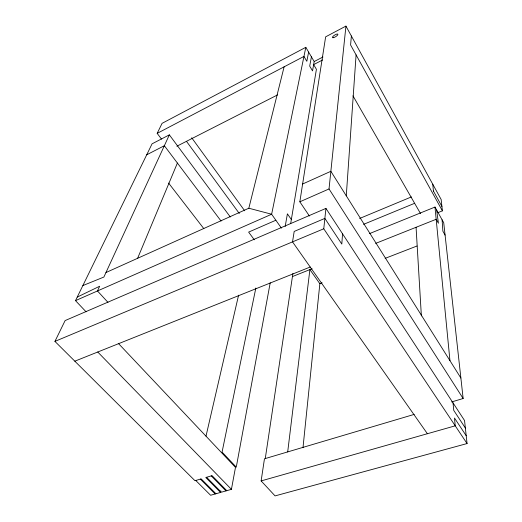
<?xml version="1.0" encoding="UTF-8"?>
<svg xmlns="http://www.w3.org/2000/svg" width="522" height="522" viewBox="0 0 522 522"><rect width="100%" height="100%" fill="white"/><g stroke="black" fill="none" stroke-linecap="round" stroke-linejoin="round"><path stroke-width="0.78" d="M346.275 195.815L356.089 54.882M342.549 233.823L341.812 244.068L324.867 218.398L294.186 231.429L292.529 241.869L427.401 433.723M351.371 35.992L350.595 44.97L442.408 210.849L438.01 212.617M302.988 447.726L319.895 283.283M451.647 401.933L463.144 398.514L329.023 188.951L345.936 26.1L325.643 36.834L299.843 201.805L309.389 216.004M414.207 414.396L264.458 458.799L261.137 480.919L275.068 495.9L467.066 443.556L323.77 228.78L325.93 208.389L65.126 320.567L54.934 341.395L194.974 480.71L201.153 478.876L215.958 493.74M287.694 451.921L309.905 269.6L319.849 283.707L322.126 282.82M265.267 458.57L292.901 273.443M290.682 223.54L316.417 69.309L313.644 64.611M285.169 226.515L287.4 213.831L291.348 219.553M206.582 477.271L221.348 492.213L231.422 489.355L235.487 467.386L118.292 343.339M270.22 282.767L236.27 467.157L222.065 452.104L255.845 288.02M311.412 56.839L309.696 66.105L312.534 70.888L314.179 61.544L305.814 47.319L162.074 123.349L157.181 133.364L161.487 139.093M308.619 52.096L306.832 61.283L303.948 56.428L157.181 133.364M195.757 480.475L210.607 495.261L220.552 492.442L220.865 490.876M305.814 47.319L271.636 214.235L281.417 228.127M206.007 436.131L238.587 295.191M105.959 272.543L248.831 208.226L284.118 66.823M137.612 258.286L177.395 163.04M230.3 216.976L169.356 134.859L103.885 277.045L82.854 285.573M86.065 311.791L75.501 300.639L152.065 143.831L169.356 134.859M314.309 61.479L322.981 56.983M313.291 64.793L322.668 59.945M146.721 154.786L164.352 145.723L221.06 221.041M176.86 146.219L277.573 94.893M77.23 297.096L99.65 286.245L97.483 290.956L107.963 302.368M302.63 184.012L330.857 171.301L460.88 378.032M75.501 300.639L271.636 214.235L248.831 208.226M299.843 201.805L329.023 188.951M275.864 220.238L248.635 232.107L254.286 239.787M54.934 341.395L323.77 228.78M359.625 218.477L411.375 196.931M363.566 224.349L414.631 203.306M369.53 233.602L434.983 207.064L443.713 222.705L463.144 398.514M74.822 361.178L310.218 267.023M292.437 276.562L312.11 268.719M375.651 243.396L436.177 219.273L438.428 223.272L436.64 210.027M385.125 258.37L417 245.999M261.137 480.919L455.236 425.822L454.486 418.018L466.211 435.72M200.357 479.111L215.168 493.969M220.552 492.442L205.785 477.513L212.049 475.659L226.77 490.673M211.247 475.894L225.974 490.902M97.751 352.011L231.422 489.355M168.58 183.052L203.848 228.669M186.471 141.318L239.304 213.491M191.704 137.788L244.681 210.79M465.37 428.04L453.748 410.377L453.031 402.886M325.93 208.389L464.547 420.517L467.066 443.556M352.963 95.846L420.523 213.57M445.083 235.096L442.878 231.181L442.095 219.808M433.423 191.045L441.919 206.458M345.936 26.1L441.149 199.495L442.408 210.849M432.758 184.207L433.423 191.065M434.983 207.064L449.951 360.656M416.067 227.285L421.371 315.901M333.669 37.63A3.178 0.953 -32 0 0 337.897 34.439A3.178 0.953 -32 0 0 333.917 35.587A3.178 0.953 -32 0 0 333.669 37.63"/></g></svg>
